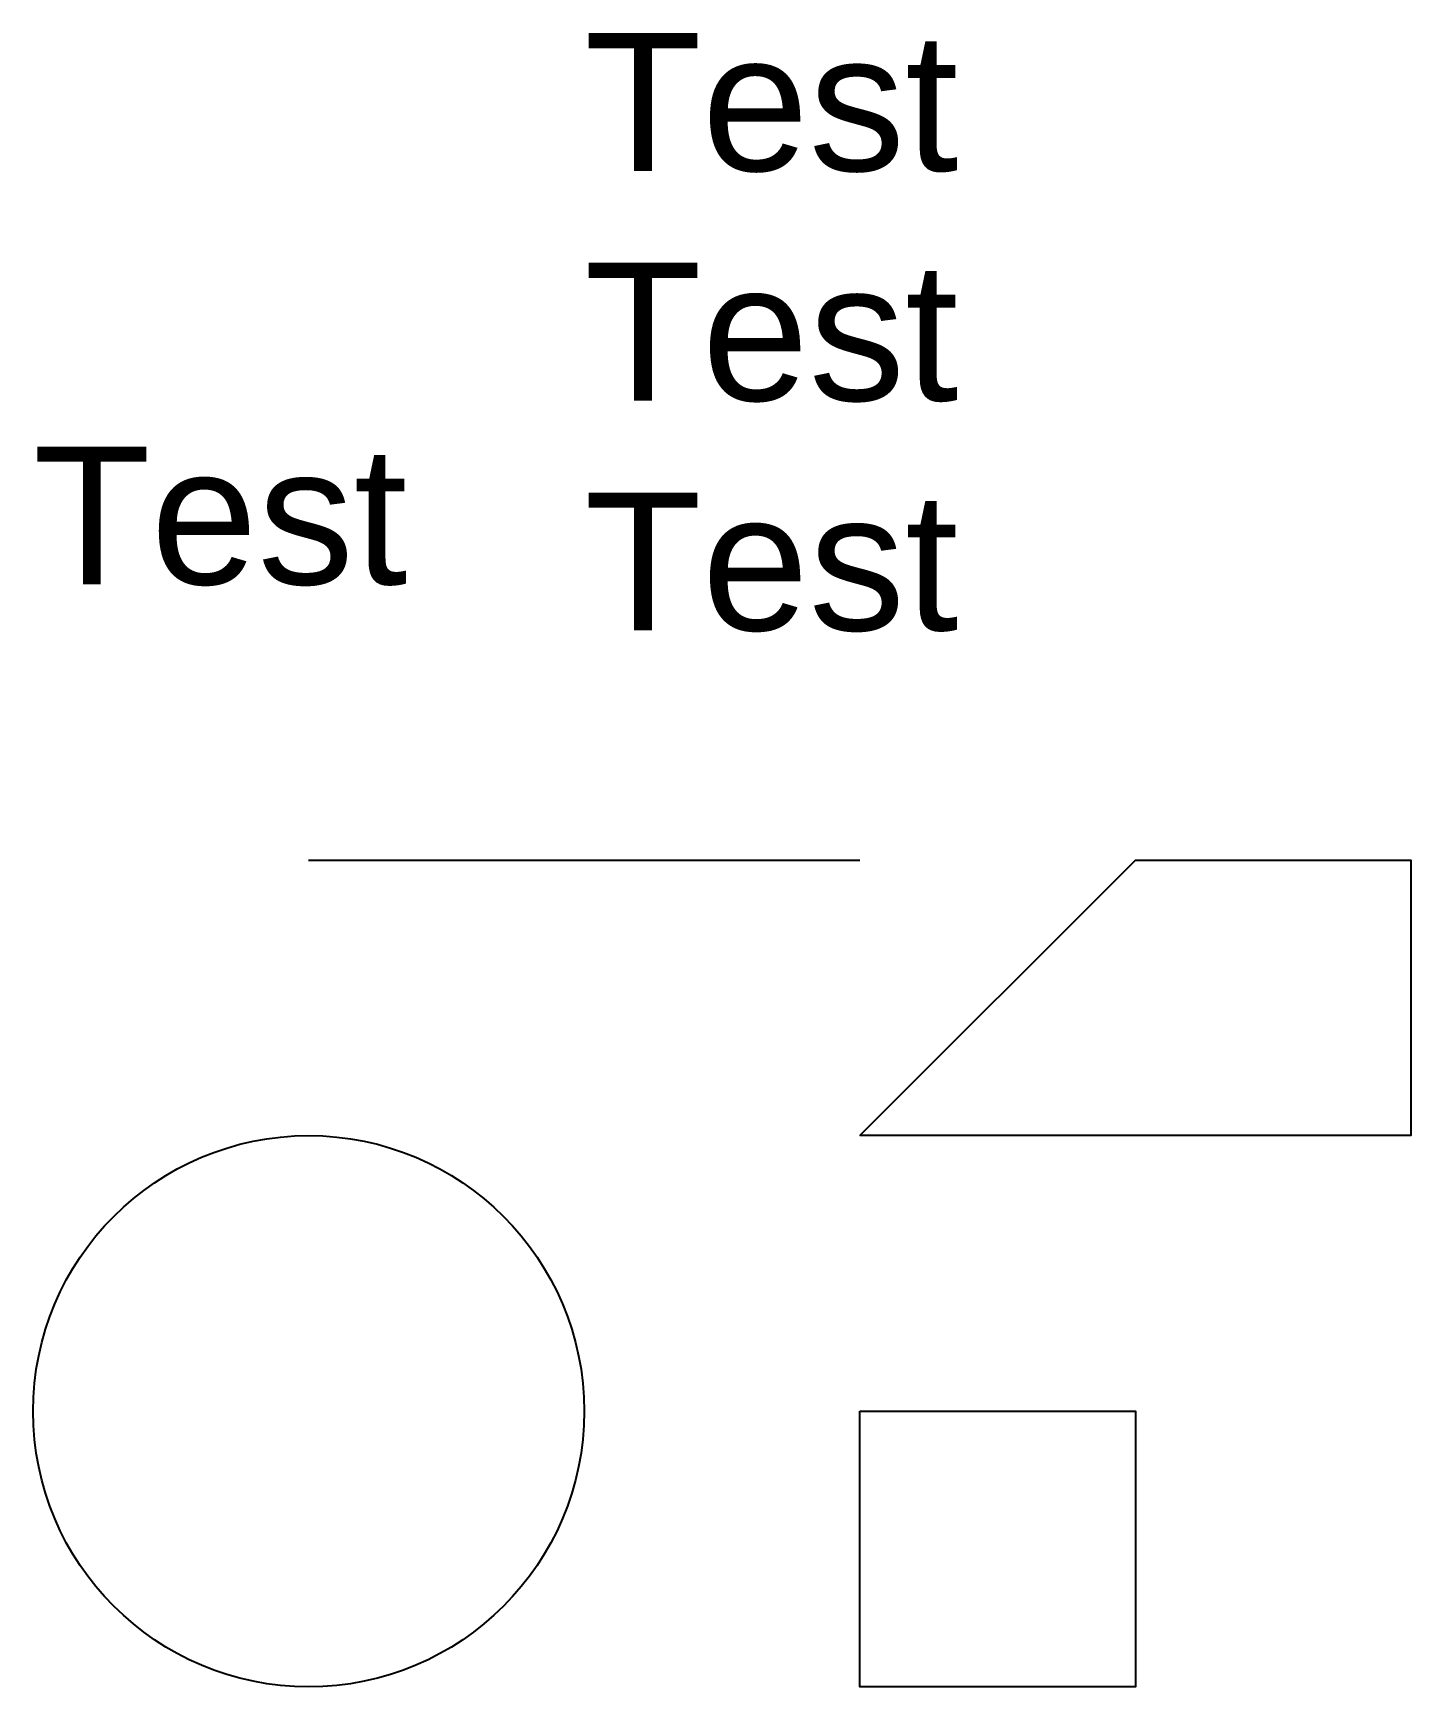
# Model space of a CAD drawing. Header units: millimetres. Extents: x -100 to 150, y -50 to 250.
import ezdxf

# ---------------------------------------------------------------- set-up
doc = ezdxf.new("R2010")
doc.units = ezdxf.units.MM
doc.styles.get("Standard").update_dxf_attribs({"font": 'ARIAL.TTF'})

msp = doc.modelspace()

# ---------------------------------------------------------------- linework, layer by layer
msp.add_line((-50, 100), (50, 100))
msp.add_lwpolyline([(50, 50), (100, 100), (150, 100), (150, 50), (50, 50)])
msp.add_lwpolyline([(50, 0), (100, 0), (100, -50), (50, -50)], close=True)
msp.add_circle((-50, 0), 50)

# ---------------------------------------------------------------- texts
msp.add_text('Test', height=25).set_placement((-100, 150))
at = {"insert": (0, 250), "char_height": 25, "attachment_point": 1}
msp.add_mtext_dynamic_manual_height_columns('Test\\PTest\\PTest', width=100.0132, gutter_width=125, heights=[0], dxfattribs=at)

doc.saveas('drawing.dxf')
